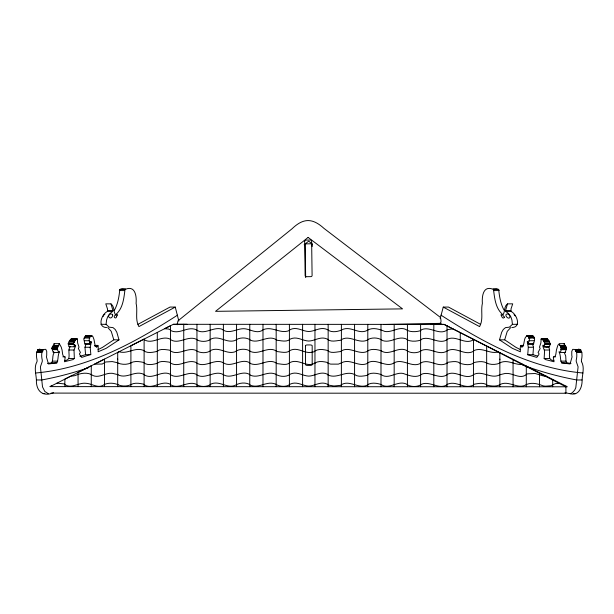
<?xml version="1.0" encoding="UTF-8"?>
<svg xmlns="http://www.w3.org/2000/svg" width="614" height="614" viewBox="0 0 614 614"><rect width="100%" height="100%" fill="white"/><g stroke="black" fill="none" stroke-linecap="round" stroke-linejoin="round"><path stroke-width="0.92" d="M51.645 386.62L51.645 385.838L50.087 386.62L567.321 386.789L444.099 324.392L430.506 324.361M64.846 386.62L64.854 379.16L70.994 376.052A9.479 4.229 0 0 0 71.47 376.044L71.769 376.037A7.268 3.247 0 0 0 75.338 375.484C80.196 373.281 86.344 372.161 91.248 374.486M78.062 386.628L78.062 372.475L91.271 365.798L91.263 386.628M104.495 386.636L104.503 359.113L94.487 364.171L102.246 364.033L104.487 362.705M117.696 386.643L117.711 352.428L119.093 351.738C127.712 354.424 134.796 346.864 143.384 350.341C146.738 353.733 153.032 352.375 157.169 351.354C160.208 348.261 165.611 349.711 169.487 350.118C177.469 356.911 187.055 346.918 195.659 350.249C199.734 353.449 207.386 353.618 211.354 350.126C219.866 346.787 226.482 354.57 234.878 351.868C239.13 348.599 246.582 348.238 250.819 351.607C259.515 355.207 268.84 345.229 277.06 351.553C281.066 351.945 286.945 353.71 290.138 350.433C298.089 346.572 304.268 354.117 312.173 352.167A3.638 1.619 0 0 0 314.944 351.024C318.405 348.668 323.57 349.435 327.423 350.44C330.555 353.81 336.541 351.899 340.501 351.576C348.583 345.229 358.177 355.207 366.75 351.645C370.426 348.322 376.712 349.289 380.995 350.694M130.905 386.643L130.912 345.759L144.113 339.082L144.106 386.651M157.299 386.651L157.307 332.412M170.531 386.659L170.538 325.719L164.575 328.728L168.244 328.974L169.871 329.511L171.214 330.785C180.017 334.553 187.347 326.134 195.958 329.618C204.078 335.835 213.212 326.287 221.861 329.15C229.344 335.236 237.081 327.83 245.101 328.789C251.026 329.595 257.55 334.338 263.191 329.733C272.248 325.727 280.452 334.5 289.409 330.462M183.732 386.659L183.747 324.284L187.07 324.284M196.948 386.666L196.956 324.284M210.142 386.666L210.149 324.292M223.381 386.674L223.389 324.299M236.559 386.682L236.567 324.299M249.76 386.682L249.775 324.307M262.984 386.69L262.992 324.307M276.17 386.69L276.177 324.315M289.401 386.697L289.409 324.315M302.602 386.697L302.61 324.322M314.959 386.705L314.967 324.322M328.152 386.705L328.16 324.33M341.376 386.713L341.392 324.33M354.57 386.713L354.577 324.338M367.786 386.72L367.801 324.346M380.995 386.728L381.002 324.346M394.173 386.728L394.18 324.353M407.42 386.736L407.427 324.353M420.605 386.736L420.613 324.361M433.814 386.743L433.822 324.361M447.015 386.743L447.03 325.873M460.254 386.751L460.262 332.581M473.448 386.759L473.463 339.258M486.656 386.759L486.664 345.943M499.857 386.766L499.857 352.628M513.066 386.766L513.066 359.313M526.29 386.774L526.298 366.013M539.499 386.774L539.499 372.698M552.707 386.782L552.707 379.391M565.908 386.076L565.908 393.259L51.046 393.098M69.129 346.757C68.438 344.431 68.062 343.61 69.228 341.2L74.916 340.862L76.313 338.736L76.811 339.273L77.341 338.966L77.617 342.942L79.022 347.133L78.339 348.437L80.419 352.49L79.521 353.695L79.628 354.508L81.693 357.402L90.826 354.385L90.189 347.286L91.386 342.036L90.711 341.561L90.097 344.07L84.893 344.032L83.803 339.012L85.561 335.751L91.885 335.704L92.975 336.756L93.965 339.396L95.109 345.39L96.582 347.363L97.826 345.406L98.163 347.01A30.539 21.206 -89.6 0 1 98.179 350.563L98.117 351.784L106.092 348.353L119.009 339.864L116.813 332.258L115.186 329.449L113.014 327.623L109.108 327.162L106.084 324.338L106.567 320.071L107.627 316.901L109.806 313.685L112.638 311.467L112.907 310.507L110.996 303.876L105.785 303.838L107.504 308.957L107.435 311.428C101.487 314.191 96.866 327.538 106.659 327.523M62.866 356.849L65 356.857L65.199 357.386L64.47 361.753L73.02 359.581L74.348 358.484L74.018 350.034L75.683 345.743L75.246 345.137L74.217 346.764L74.156 344.423L73.289 343.779L74.916 340.862M523.274 345.39L520.672 345.413L520.334 347.017A30.539 21.206 89.6 0 0 520.319 350.563L520.388 351.784L512.406 348.353L499.497 339.864L501.684 332.258L503.311 329.449L505.483 327.63L509.39 327.162L512.414 324.338L511.93 320.071L510.871 316.901L508.691 313.685L505.859 311.475L505.598 310.515L507.509 303.876L512.713 303.838L511.001 308.957L511.063 311.436C517.011 314.191 521.631 327.538 511.846 327.523M499.857 359.635L499.865 359.09M90.097 344.07C88.769 340.847 88.593 336.234 91.885 335.704M565.01 392.73L570.183 393.72L572.217 392.806L574.712 390.074L575.802 387.672L578.096 366.857L576.323 361.723A3.346 2.326 89.6 0 1 576.254 359.988C577.16 356.519 577.636 348.399 572.724 349.335L571.764 351.408L571.78 355.314A21.436 14.889 89.6 0 0 572.079 356.88L570.053 363.979L561.626 362.874C559.884 359.42 561.004 355.222 559.009 351.807C563.414 354.37 559.615 337.807 557.305 347.063A6.393 4.436 89.6 0 0 556.967 348.245C555.67 350.609 556.698 356.696 553.897 356.864L553.306 357.386L554.035 361.753L545.478 359.581L544.15 358.492L544.58 350.939L542.891 346.426L543.014 345.114L544.173 346.795C550.628 348.921 550.689 344.508 549.277 341.2L543.62 340.908L542.185 338.736L541.694 339.273L541.157 338.966L540.88 342.95L539.483 347.133L540.166 348.437L538.079 352.497L538.985 353.702L538.869 354.508L536.813 357.402L527.733 354.731L528.309 347.286L527.242 341.699L527.794 341.561L528.401 344.07L533.604 344.032C534.41 339.534 536.92 335.866 528.7 338.022C529.038 336.318 527.035 335.351 526.497 336.142C523.235 338.974 525.208 343.871 521.915 347.363L520.672 345.413M564.926 352.16L565.202 352.467L566.568 348.361L565.387 345.797L559.653 345.582M553.843 360.502C545.608 360.272 552.193 350.671 548.095 346.388M39.833 349.021C35.689 349.673 36.18 356.396 37.04 359.95A3.346 2.326 -89.6 0 1 36.978 361.684C33.785 367.325 36.065 373.842 36.403 379.959C35.996 390.182 42.082 397.473 53.495 392.722M65 356.857L64.6 356.857C61.799 356.696 62.828 350.602 61.53 348.245A6.393 4.436 -89.6 0 0 61.2 347.056L59.32 343.679L57.831 347.04L52.221 347.209L51.99 348.76L53.295 352.467L58.645 352.536L59.121 351.492L59.489 351.807C57.501 355.222 58.614 359.413 56.872 362.874L48.445 363.979L46.418 356.88A21.436 14.889 -89.6 0 0 46.718 355.314L46.733 351.4L45.774 349.335C40.862 348.391 41.338 356.519 42.243 359.988A3.346 2.326 -89.6 0 1 42.182 361.723L40.401 366.857L42.512 386.92L44.822 391.456L48.322 393.712M581.527 361.684A3.346 2.326 89.6 0 1 581.458 359.95C582.318 356.396 582.809 349.673 578.672 349.028M125.386 288.787L122.086 288.588L119.799 289.432C119.124 296.554 117.919 303.899 114.442 310.154M178.843 321.076L175.259 307.092L138.91 326.602C134.819 319.234 137.95 311.091 136.108 303.362C136.73 295.925 135.157 284.865 125.003 289.47C123.867 298.304 123.023 308.481 115.662 314.644L115.163 314.36C113.383 311.045 114.465 306.194 110.996 303.876M532.599 344.3L533.512 347.248L532.937 354.692L537.373 356.005M70.41 346.38C66.304 350.671 72.897 360.264 64.662 360.502M570.183 393.72C579.002 396.176 582.364 386.797 582.095 379.959C582.425 373.842 584.72 367.325 581.527 361.684M544.173 346.795C544.856 344.469 545.232 343.648 544.065 341.238L543.62 340.908L548.824 340.87M531.701 336.104C532.238 335.313 534.241 336.28 533.904 337.984M548.786 340.824C547.266 337.339 545.163 339.995 541.118 339.22M79.958 356.32L85.561 354.685L84.985 347.248L85.899 344.3M47.508 363.411L51.668 362.836C53.533 359.62 51.952 355.521 54.27 352.398M440.184 318.666L443.247 307.092L448.45 307.054L480.555 324.338M103.121 316.54L103.428 315.642M57.831 347.04L57.194 348.798L58.645 352.536M520.488 349.65L515.906 347.324L504.7 339.826L507.225 331.406L510.687 327.592M53.725 351.684L53.295 352.467M77.341 338.966C73.289 339.603 71.132 337.539 69.674 340.87M52.627 347.002L54.109 343.64L59.32 343.679M528.401 344.07C528.055 342.351 530.68 338.966 528.7 338.022M552.677 384.794L551.157 385.73L545.654 386.168A7.176 3.2 0 0 1 542.868 385.784C537.749 383.62 531.524 382.169 526.321 384.579C517.732 390.043 508.599 379.559 499.619 384.778M552.707 384.74L555.655 383.558L560.705 383.435M563.905 344.239L564.389 343.648L564.857 345.544M130.905 362.874C127.221 364.869 121.733 364.693 117.926 363.035M473.854 339.458C465.489 345.505 456.755 335.321 447.99 338.959C440.061 345.72 430.406 335.605 421.849 339.058L420.613 340.133M157.307 363.258C160.407 360.38 165.711 361.715 169.556 362.191L170.515 363.02M447.038 363.104L448.005 362.283C451.843 361.807 457.161 360.472 460.247 363.358M473.455 385.039L474.154 384.226C478.298 383.428 483.962 382.207 487.416 385.339C491.315 386.037 496.005 386.751 499.627 384.871M130.874 384.617C127.382 386.505 121.695 386.444 117.926 384.748M103.589 315.396L104.058 314.898M84.893 344.032L90.281 343.848M341.384 362.889L338.375 364.133L330.647 364.117L328.175 363.342M289.493 330.37L290.153 329.611C296.854 326.349 302.449 331.322 308.788 331.522C315.135 331.337 320.715 326.356 327.423 329.618C331.767 333.225 338.813 331.591 343.433 329.135C351.945 326.364 359.42 334.952 367.517 330.217C372.944 326.947 379.698 329.304 384.924 331.468C392.515 332.872 400.19 325.059 407.427 330.439M534.134 340.709L528.93 340.747M473.455 351.262L474.192 350.44C482.757 346.987 489.795 354.485 498.384 351.876M157.307 363.265C153.247 364.555 146.761 365.767 143.4 362.406C139.493 361.508 134.497 360.771 130.912 362.859M447.023 363.127C438.557 368.231 430.429 359.021 421.81 362.413C413.222 369.306 403.168 357.855 394.211 362.82C385.623 368.699 375.093 356.504 366.635 363.749C357.939 367.011 350.011 358.2 341.392 362.882M104.495 362.682L104.633 362.552A3.07 1.374 0 0 1 105.869 361.968L112.316 361.577L117.773 362.805A2.993 1.335 0 0 0 117.934 362.943M314.974 363.058C318.313 360.733 323.586 361.477 327.408 362.475L328.152 363.311M130.912 384.571C134.504 382.491 139.501 383.213 143.407 384.118C151.481 390.842 160.853 380.166 169.548 383.903C177.484 390.704 187.178 380.642 195.712 384.034C199.849 387.311 207.471 387.234 211.5 383.819C220.219 380.396 227.74 389.483 236.137 384.863C240.181 382.537 247.127 382.085 250.896 385.415C259.553 388.555 266.814 380.473 275.609 384.118C279.316 386.774 286.561 387.373 290.146 384.18C296.854 380.91 302.426 385.899 308.781 386.099C315.135 385.899 320.708 380.918 327.416 384.195L328.152 385.032M420.628 330.624L421.634 329.68C430.253 325.819 439.609 336.188 447.706 329.603L452.856 328.828M507.509 303.876C504.033 306.194 505.122 311.045 503.334 314.36L502.843 314.652C495.483 308.489 494.631 298.304 493.495 289.478C483.348 284.873 481.775 295.925 482.389 303.37C480.555 311.091 483.678 319.234 479.588 326.61L443.247 307.092M304.183 244.74L308.665 241.164L312.472 244.05M314.936 363.089C306.578 368.039 298.749 358.261 290.153 362.46C287.014 365.837 281.058 363.918 277.083 363.626C268.771 357.31 259.691 367.134 250.919 363.718C242.538 356.465 231.9 368.63 223.358 362.774C214.47 357.778 204.316 369.244 195.751 362.337C187.132 358.944 178.996 368.139 170.538 363.035M473.455 351.277C464.468 356.366 455.665 345.697 447.023 351.085C438.58 356.105 430.537 347.125 421.941 350.302C417.85 353.564 410.213 353.603 406.222 350.195C397.465 346.403 389.184 356.366 380.995 350.709M473.455 385.055C464.468 389.76 457.023 380.672 448.013 383.996C440.077 390.788 430.391 380.726 421.856 384.103C417.72 387.38 410.098 387.304 406.069 383.88C397.358 380.281 389.146 390.105 381.01 384.487M499.619 374.801L505.253 373.435A21.72 9.694 0 0 1 506.197 373.427C513.005 372.951 520.235 379.805 526.582 374.356A2.924 1.305 0 0 1 527.741 373.826L535.247 373.519L542.223 375.63A7.314 3.262 0 0 0 544.818 376.129A7.222 3.224 0 0 0 545.792 376.19L546.422 376.205M104.418 314.614L104.871 314.291M499.627 363.158C495.859 364.846 490.241 364.923 486.687 363.02M499.627 374.893C490.993 379.368 482.965 370.426 474.154 374.248C466.072 380.972 456.693 370.273 447.99 374.026C440.038 380.826 430.353 370.702 421.81 374.149C416.43 378.608 408.709 375.423 403.145 373.45C395.516 371.815 388.194 379.874 381.01 374.509M119.009 339.864L113.797 339.826L102.599 347.324L98.01 349.65M177.523 315.128C134.535 342.858 87.365 368.469 35.604 372.997M176.095 324.645L177.646 323.67M420.613 340.156C416.515 341.453 411.388 341.714 407.427 339.972M137.943 324.338L170.047 307.054L175.259 307.092M50.087 386.62L173.325 324.307L183.747 324.292M420.613 330.654C416.507 331.928 411.403 332.197 407.427 330.47M499.842 362.889C507.87 358.822 514.977 365.606 522.959 364.325M43.118 393.674L44.837 393.344M493.119 288.787L496.411 288.588L498.706 289.44C499.374 296.562 500.579 303.899 504.063 310.154M383.696 324.491L440.453 323.363A5.91 5.91 0 0 0 440.852 322.258A4.828 4.828 0 0 0 440.99 320.692L440.852 319.464A19.487 19.487 0 0 0 440.407 317.407L323.992 228.4C312.419 217.84 303.285 217.962 291.995 228.822L177.96 320.861A19.487 19.487 0 0 0 177.576 322.926L177.469 324.161A4.828 4.828 0 0 0 177.469 324.737M493.495 289.478L498.706 289.44M493.963 290.591L499.167 290.552M505.598 310.515L510.802 310.477M505.859 311.475L511.063 311.436M512.414 324.338L517.617 324.299M526.62 335.704L531.985 335.651M527.61 335.85L533.036 335.82M527.342 336.142L532.545 336.111M527.211 336.165L532.415 336.127M528.685 337.04L533.888 337.002M529.268 338.068L534.472 338.03M542.047 338.698L547.251 338.659M542.185 338.736L547.389 338.698M541.157 338.966L546.36 338.928M499.497 339.864L504.7 339.826M543.014 340.164L548.532 340.21M543.451 340.394L548.655 340.356M544.065 341.238L549.277 341.2M544.104 342.198L549.307 342.167M528.217 343.855L533.604 344.032M545.209 343.779L550.42 343.74M559.185 343.679L564.389 343.648M545.217 344.032L550.42 343.993M544.342 344.423L550.129 344.377M521.071 345.759L523.673 345.736M520.434 345.951L523.044 345.935M560.183 345.836L565.387 345.797M544.28 346.772L549.484 346.733M528.309 347.286L533.512 347.248M560.666 347.048L566.169 347.056M561.073 347.255L566.277 347.217M561.127 347.77L566.338 347.731M561.365 348.399L566.568 348.361M561.303 348.798L566.515 348.76M560.759 349.673L565.962 349.635M575.487 349.589L580.698 349.55M544.48 350.034L549.691 349.995M575.656 350.011L580.867 349.98M575.648 351.031L580.852 350.993M575.755 351.338L580.959 351.3M576.492 351.991L581.696 351.952M559.853 352.536L565.202 352.467M576.676 352.459L581.88 352.421M527.733 354.731L532.937 354.692M553.498 356.857L555.632 356.849M544.15 358.492L549.353 358.453M560.797 361.162L566.001 361.124L566.837 362.836L570.989 363.419M561.626 362.874L566.837 362.836M582.095 379.959L576.891 379.997A638.829 443.692 89.6 0 1 522.445 364.977M173.325 324.307L444.114 324.399L565.908 386.789M119.799 289.432L125.003 289.47M119.331 290.552L124.535 290.591M107.696 310.469L112.907 310.507M107.435 311.428L112.638 311.467M100.88 324.299L106.084 324.338M85.461 335.82L90.895 335.843M85.561 335.751L91.294 336.165M84.617 337.002L89.821 337.04M84.026 338.03L89.797 338.022M71.109 338.698L76.451 338.698M77.387 339.22L72.137 338.928M69.965 340.21L75.484 340.164M69.843 340.356L75.046 340.394M84.364 340.709L89.567 340.747M69.228 341.2L74.432 341.238M89.652 342.021L91.386 342.036M69.19 342.159L74.394 342.198M68.085 343.74L73.289 343.779M68.085 343.993L73.289 344.032M68.369 344.377L74.156 344.423M95.224 345.39L97.826 345.406M94.825 345.736L97.426 345.751M53.648 345.544L58.852 345.582M94.594 345.92L98.063 345.951M53.111 345.797L58.315 345.836M69.014 346.733L74.332 346.795M84.985 347.248L90.189 347.286M52.328 347.048L57.532 347.087M52.221 347.209L57.424 347.248M52.167 347.731L57.371 347.762M51.937 348.361L57.14 348.399M51.99 348.76L57.194 348.798M37.807 349.55L43.011 349.589M52.535 349.635L57.739 349.673M68.814 349.995L74.018 350.034M37.638 349.972L42.842 350.011M37.646 350.985L42.85 351.024M37.538 351.3L42.742 351.338M36.809 351.952L42.013 351.991M36.625 352.413L41.829 352.451M85.561 354.685L90.765 354.723M69.144 358.453L74.348 358.484M52.497 361.116L57.708 361.155M51.668 362.836L56.872 362.874M36.403 379.959L41.606 379.989A638.829 443.692 -89.6 0 0 88.27 367.748M85.952 336.104L86.513 335.651L86.797 336.104M582.893 372.997C531.141 368.477 483.962 342.858 440.975 315.128M573.66 393.351L575.387 393.681M107.811 327.584L111.272 331.406L113.797 339.826M440.077 323.179L442.402 324.645M328.152 375.062C337.132 379.176 345.559 370.165 354.577 374.486M117.926 374.77C126.561 379.252 134.596 370.303 143.4 374.141C151.481 380.872 160.86 370.173 169.564 373.934C177.507 380.741 187.209 370.626 195.743 374.072C204.378 381.187 214.938 368.968 223.726 374.878C232.353 379.836 242.66 368.392 250.903 375.446C259.568 378.569 266.821 370.488 275.609 374.141C279.324 376.796 286.577 377.395 290.161 374.187C296.877 370.933 302.433 375.914 308.781 376.121C315.128 375.929 320.677 370.94 327.392 374.202L328.152 375.047M117.88 374.632L112.308 373.312A21.72 9.694 0 0 0 111.364 373.297C104.587 372.844 97.818 379.421 91.263 374.509M117.926 384.656C113.897 382.867 108.54 382.683 104.495 384.395C98.363 389.322 92.123 383.435 85.83 383.282C78.63 382.33 70.526 389.736 64.148 383.911L58.23 383.259A28.444 12.694 0 0 0 56.703 383.282M380.987 384.464C376.681 383.013 370.372 382.1 366.681 385.446C357.985 388.931 348.683 379.03 340.478 385.362L333.901 385.999L328.16 385.039M380.979 374.486C376.681 373.059 370.326 372.069 366.65 375.484C362.828 376.106 357.785 377.196 354.577 374.502M514.087 314.621L515.192 315.903M486.649 362.974C483.064 360.886 478.068 361.615 474.161 362.506C470.8 365.867 464.314 364.655 460.254 363.365M54.109 343.64L54.592 344.239M407.427 339.956L406.1 338.851C397.588 335.605 390.995 343.387 382.599 340.586C378.377 337.278 370.902 337.017 366.688 340.386C357.993 343.886 348.698 333.97 340.494 340.294C336.487 340.647 330.601 342.435 327.423 339.143C320.723 335.85 315.135 340.847 308.788 341.046C302.433 340.854 296.846 335.843 290.146 339.135C286.945 342.412 281.082 340.64 277.075 340.271C268.863 333.947 259.584 343.848 250.888 340.348C246.674 336.986 239.207 337.224 234.985 340.532C226.581 343.364 219.981 335.574 211.485 338.782C207.463 342.182 199.857 342.244 195.743 338.997C187.14 335.497 177.576 345.636 169.594 338.874C160.853 335.259 151.934 345.314 143.684 339.304M549.123 346.227L549.376 346.764M564.235 352.405L565.701 355.99L566.001 361.124M533.328 342.942L533.42 343.817M117.704 358.967L117.711 359.512M312.219 246.475L312.181 244.809A1.213 1.213 0 0 0 311.06 243.796L306.302 243.858A1.213 1.213 0 0 0 305.235 244.925L305.657 277.62M304.682 241.179L305.127 275.563A1.213 1.213 0 0 0 306.355 276.699L310.899 276.638A1.213 1.213 0 0 0 312.096 275.44L311.628 241.056A1.213 1.213 0 0 0 310.507 240.043L305.749 240.105A1.213 1.213 0 0 0 304.682 241.179M305.48 345.728L305.503 364.632A1.911 0.852 0 0 0 307.422 365.399L310.377 365.407A1.911 0.852 0 0 0 312.188 364.539L312.181 345.797A1.911 0.852 0 0 0 310.316 344.945L307.399 344.938A1.911 0.852 0 0 0 305.48 345.728M112.723 315.059C112.024 321.145 105.155 316.08 110.65 313.946L112.224 314.261L112.723 315.059M510.18 316.578C509.144 321.391 502.689 313.708 507.847 313.946L509.505 315.197L510.18 316.578M116.691 316.241C116.33 320.293 111.817 316.202 115.877 315.028A5.38 3.738 -89.6 0 1 116.775 314.805L117.665 314.828A7.046 4.897 -89.6 0 0 117.144 315.45L116.691 316.241M504.485 317.208C503.089 319.426 501.692 316.931 501.362 315.45A7.046 4.897 89.6 0 0 500.878 314.913L501.722 314.813A5.38 3.738 89.6 0 1 502.62 315.028L504.485 317.208M308.113 237.411L215.537 311.336L402.538 308.873L308.113 237.411"/></g></svg>
